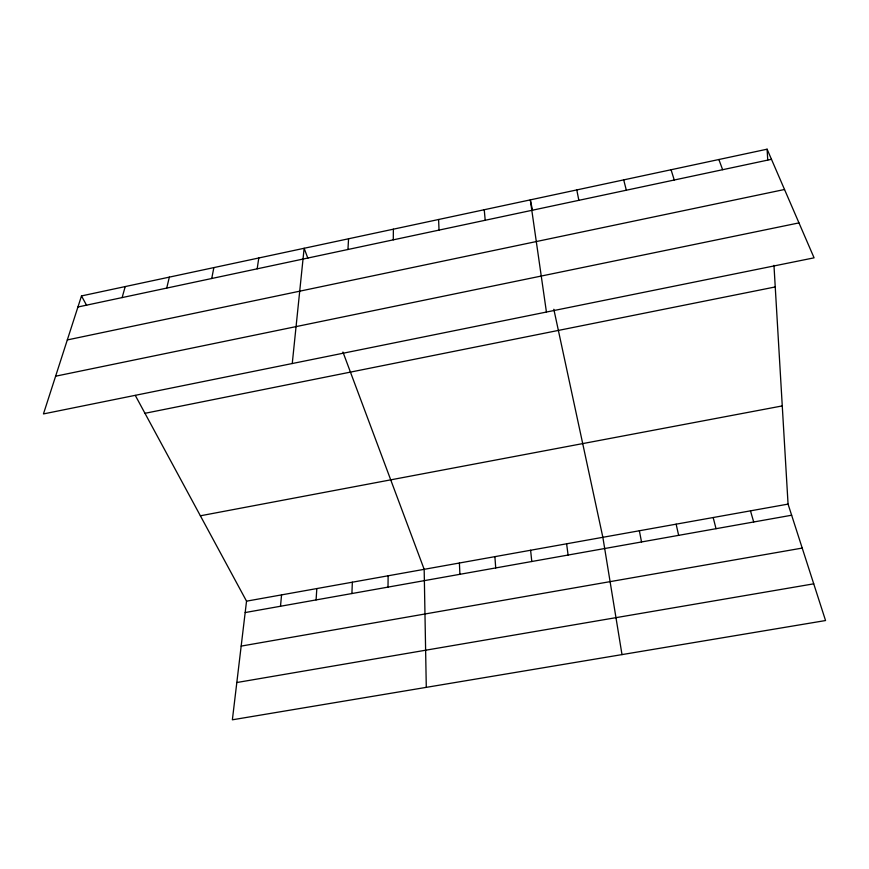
<?xml version="1.0" encoding="UTF-8"?>
<svg xmlns="http://www.w3.org/2000/svg" width="869" height="869" viewBox="0 0 869 869"><rect width="100%" height="100%" fill="white"/><g stroke="black" fill="none" stroke-linecap="round" stroke-linejoin="round"><path stroke-width="1.3" d="M393.277 239.844L393.375 229.177M388.008 587.118L388.128 575.789M351.912 593.538L352.347 582.197M347.948 249.501L348.556 238.769M316.077 599.925L316.827 588.574M280.502 606.258L281.556 594.885M292.256 363.524L304.139 248.273L307.876 258.267M135.303 395.428L246.535 601.163L232.371 719.804L825.55 620.542L788.064 504.107L773.964 265.349M257.17 268.825L258.788 257.984M211.732 278.504L213.861 267.598M166.729 288.084L169.336 277.124M122.127 297.589L125.223 286.564M81.501 295.927L43.45 413.926L814.079 257.832L767.099 149.196L81.501 295.927L86.618 305.377M77.928 306.996L771.476 159.309M67.315 339.931L784.522 189.496M55.616 376.201L798.969 222.898M144.971 413.307L775.235 286.944M200.381 515.795L782.263 405.921M246.535 601.163L788.064 504.107M245.177 612.547L791.637 515.23M241.169 646.101L802.217 548.078M236.824 682.523L813.732 583.827M342.929 352.021L424.17 569.325L426.288 687.357M718.859 159.516L722.639 169.705M671.064 169.748L674.257 180.013M750.479 510.853L753.705 521.987M713.177 517.533L716.034 528.7M623.703 179.883L626.332 190.213M676.136 524.17L678.646 535.358M532.567 210.417L530.307 199.87L546.427 312.047M553.825 309.266L602.858 537.303L621.998 654.607M576.788 189.92L578.852 200.326M639.367 530.763L641.528 541.963M566.61 543.798L568.098 555.041M530.611 550.251L531.785 561.515M484.239 209.733L485.206 220.27M494.885 556.66L495.721 567.935M767.099 149.196L767.74 160.026M459.397 563.014L459.918 574.311M438.606 219.499L439.03 230.1"/></g></svg>
